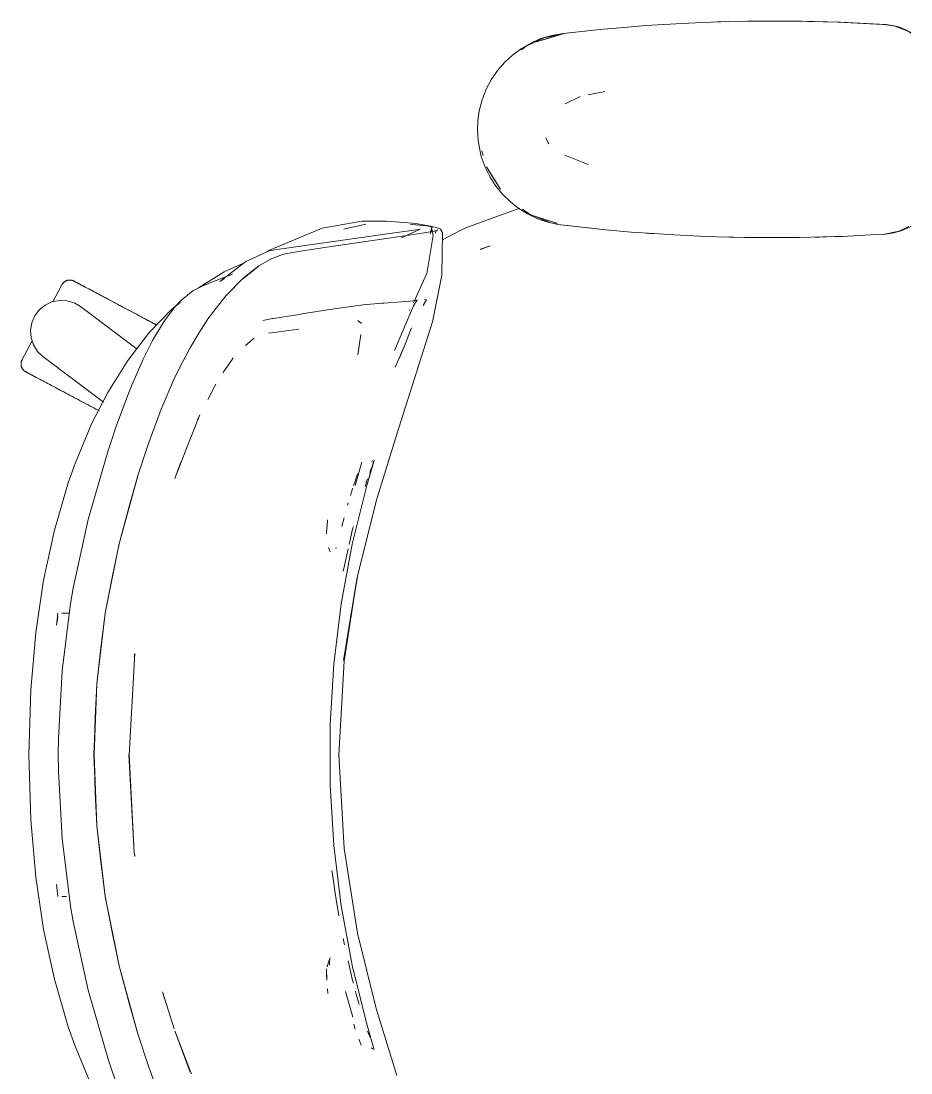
# Model space of a CAD drawing. Header units: millimetres. Extents: x 155927 to 317870, y -36033 to 97293.
# Drawn here: x 213213.3 to 213611.6, y 19080.5 to 19551.3 of the extents above; entities that cross this region are included whole.
import ezdxf

# ---------------------------------------------------------------- set-up
doc = ezdxf.new("R2010")
doc.units = ezdxf.units.MM
doc.header["$MEASUREMENT"] = 0
doc.layers.add('G-IMPT', color=8, linetype='CONTINUOUS', lineweight=9)
doc.layers.add('I-FURN', color=8, linetype='CONTINUOUS', lineweight=9)

msp = doc.modelspace()

# ---------------------------------------------------------------- linework, layer by layer
at = {"layer": 'G-IMPT'}
for p, q in [((213498.11, 19549.63), (213512.25, 19550.44)), ((213518.28, 19550.7), (213512.25, 19550.44)), ((213518.28, 19550.7), (213530.04, 19551.09)), ((213523.16, 19550.84), (213525.1, 19550.95)), ((213525.1, 19550.95), (213526.6, 19550.96)), ((213538.45, 19551.25), (213530.04, 19551.09)), ((213538.45, 19551.25), (213549.25, 19551.34)), ((213538.45, 19551.25), (213558.64, 19551.3)), ((213538.45, 19551.25), (213568.47, 19551.14)), ((213568.47, 19551.14), (213549.25, 19551.34)), ((213558.64, 19551.3), (213568.47, 19551.14)), ((213558.64, 19551.3), (213580.04, 19550.79)), ((213558.64, 19551.3), (213578.83, 19550.83)), ((213558.64, 19551.26), (213560.68, 19551.28)), ((213560.68, 19551.28), (213562.59, 19551.21)), ((213568.47, 19551.14), (213580.04, 19550.79)), ((213580.04, 19550.79), (213578.83, 19550.83)), ((213578.83, 19550.83), (213600.61, 19549.75)), ((213578.83, 19550.83), (213599, 19549.86)), ((213580.04, 19550.79), (213600.61, 19549.75)), ((213456.43, 19545.81), (213443.97, 19541.98)), ((213447.46, 19543.77), (213455.86, 19545.68)), ((213455.91, 19545.81), (213450.87, 19544.91)), ((213456.43, 19545.81), (213453.11, 19544.89)), ((213473.84, 19547.71), (213455.91, 19545.81)), ((213477.97, 19548.06), (213473.84, 19547.71)), ((213493.03, 19549.31), (213477.97, 19548.06)), ((213484.84, 19548.66), (213483.17, 19548.49)), ((213493.03, 19549.31), (213498.11, 19549.63)), ((213600.61, 19549.75), (213599, 19549.86)), ((213600.61, 19549.75), (213602.26, 19549.49)), ((213604.47, 19549.03), (213600.63, 19549.61)), ((213604.65, 19549.05), (213602.26, 19549.49)), ((213604.47, 19549.03), (213610.67, 19546.62)), ((213604.65, 19549.05), (213606, 19548.68)), ((213609.64, 19547.29), (213606, 19548.68)), ((213609.64, 19547.29), (213611.64, 19546.15)), ((213610.67, 19546.62), (213611.64, 19545.9)), ((213441.77, 19541.64), (213437.33, 19539.12)), ((213447.46, 19543.77), (213439.39, 19540.03)), ((213441.77, 19541.64), (213446.01, 19543.45)), ((213443.97, 19541.98), (213453.11, 19544.89)), ((213446.01, 19543.45), (213450.87, 19544.91)), ((213433.24, 19536.13), (213429.81, 19532.96)), ((213433.24, 19536.13), (213437.33, 19539.12)), ((213437.29, 19538.43), (213439.39, 19540.03)), ((213426.48, 19529.13), (213429.81, 19532.96)), ((213423.65, 19524.96), (213426.48, 19529.13)), ((213423.65, 19524.96), (213421.46, 19520.8)), ((213421.46, 19520.8), (213419.63, 19516.09)), ((213456.8, 19514.24), (213463.58, 19517.5)), ((213474.63, 19519.84), (213467.19, 19518.27)), ((213418.37, 19511.22), (213419.63, 19516.09)), ((213418.37, 19511.22), (213417.72, 19506.71)), ((213417.55, 19502.86), (213417.72, 19506.71)), ((213417.55, 19502.86), (213417.85, 19497.82)), ((213448.16, 19499.03), (213449.18, 19496.81)), ((213417.85, 19497.82), (213418.73, 19492.87)), ((213449.18, 19496.81), (213449.48, 19496.36)), ((213418.73, 19492.87), (213419.29, 19490.74)), ((213421, 19485.97), (213419.29, 19490.74)), ((213420.09, 19491.18), (213419.47, 19493.21)), ((213467.13, 19487.14), (213456.7, 19491.28)), ((213421, 19485.97), (213423.24, 19481.46)), ((213421.65, 19486.07), (213423.81, 19482.39)), ((213421.65, 19486.07), (213427.97, 19476.12)), ((213423.24, 19481.46), (213425.51, 19477.91)), ((213423.81, 19482.39), (213427.97, 19476.12)), ((213428.7, 19473.94), (213425.51, 19477.91)), ((213428.7, 19473.94), (213432.3, 19470.39)), ((213432.3, 19470.39), (213435.61, 19467.76)), ((213436.5, 19467.65), (213417.57, 19460.7)), ((213439.94, 19465.03), (213435.61, 19467.76)), ((213441.26, 19464.64), (213437.68, 19467.06)), ((213365.79, 19461.8), (213348.09, 19458.56)), ((213365.79, 19461.8), (213372.75, 19461.83)), ((213372.75, 19461.83), (213376.92, 19461.83)), ((213380.88, 19461.49), (213376.92, 19461.83)), ((213390.2, 19460.68), (213380.88, 19461.49)), ((213390.2, 19460.68), (213390.67, 19460.64)), ((213390.67, 19460.64), (213394.92, 19459.83)), ((213417.57, 19460.7), (213411.59, 19458.51)), ((213439.94, 19465.03), (213444.52, 19462.84)), ((213441.26, 19464.64), (213443.97, 19463.74)), ((213441.26, 19464.64), (213453.11, 19460.82)), ((213450.48, 19461.03), (213442.3, 19464.23)), ((213443.97, 19463.74), (213453.11, 19460.82)), ((213444.52, 19462.84), (213448.65, 19461.4)), ((213453.61, 19460.24), (213448.65, 19461.4)), ((213453.53, 19460.46), (213450.48, 19461.03)), ((213340.87, 19455.58), (213344.23, 19456.97)), ((213348.09, 19458.56), (213344.23, 19456.97)), ((213358.34, 19458.35), (213357.77, 19458.19)), ((213367.65, 19460.39), (213358.34, 19458.35)), ((213374.07, 19455.62), (213384.73, 19457.06)), ((213391.91, 19458.25), (213383.51, 19454.26)), ((213386.03, 19457.27), (213384.73, 19457.06)), ((213392.88, 19456.34), (213385.03, 19455.23)), ((213386.03, 19457.27), (213391.05, 19458.1)), ((213390.04, 19460.16), (213387.45, 19460.38)), ((213394.72, 19459.65), (213390.04, 19460.16)), ((213391.91, 19458.25), (213391.05, 19458.1)), ((213399.15, 19457.45), (213392.88, 19456.34)), ((213395.34, 19459.57), (213394.72, 19459.65)), ((213394.92, 19459.83), (213397.25, 19459.39)), ((213395.34, 19459.57), (213398.62, 19459.04)), ((213396.52, 19456.11), (213397.25, 19459.39)), ((213396.52, 19456.11), (213397.01, 19458.98)), ((213397.01, 19458.98), (213397.7, 19455.39)), ((213398.53, 19457.28), (213399.63, 19457.84)), ((213398.53, 19457.28), (213399.15, 19457.45)), ((213400.48, 19458.48), (213398.62, 19459.04)), ((213398.73, 19456.4), (213398.8, 19456.9)), ((213399.13, 19457.44), (213398.8, 19456.9)), ((213399.13, 19457.44), (213399.63, 19457.84)), ((213400.48, 19458.48), (213401.02, 19458.16)), ((213401.02, 19458.16), (213401.39, 19457.67)), ((213402, 19456.63), (213401.39, 19457.67)), ((213401.52, 19457.05), (213401.39, 19457.67)), ((213401.39, 19457.67), (213401.41, 19457.59)), ((213401.52, 19457.05), (213401.41, 19457.59)), ((213401.61, 19437.65), (213402, 19456.63)), ((213401.93, 19453.44), (213409.83, 19457.59)), ((213409.83, 19457.59), (213411.59, 19458.51)), ((213453.61, 19460.24), (213476.56, 19457.79)), ((213453.61, 19460.24), (213456.43, 19459.91)), ((213453.61, 19460.24), (213475.05, 19457.89)), ((213457.94, 19459.77), (213456.43, 19459.91)), ((213476.56, 19457.79), (213456.43, 19459.91)), ((213475.05, 19457.89), (213486.44, 19456.9)), ((213496.73, 19456.17), (213486.44, 19456.9)), ((213494.69, 19456.31), (213493.27, 19456.44)), ((213494.69, 19456.31), (213496.59, 19456.22)), ((213496.73, 19456.17), (213505.6, 19455.61)), ((213593.56, 19455.58), (213599.23, 19455.86)), ((213606.35, 19457.23), (213599, 19455.86)), ((213599.23, 19455.86), (213603.24, 19456.36)), ((213603.24, 19456.36), (213607.19, 19457.42)), ((213610.61, 19459.33), (213606.35, 19457.23)), ((213611.52, 19459.41), (213607.19, 19457.42)), ((213611.52, 19459.41), (213611.64, 19459.49)), ((213324.42, 19448.78), (213340.87, 19455.58)), ((213374.07, 19455.62), (213326.85, 19448.94)), ((213385.03, 19455.23), (213354.16, 19450.67)), ((213394.98, 19438.35), (213397.7, 19455.39)), ((213516.91, 19455.07), (213505.6, 19455.61)), ((213516.91, 19455.07), (213524.79, 19454.78)), ((213537.09, 19454.49), (213524.79, 19454.78)), ((213528.66, 19454.7), (213530.32, 19454.62)), ((213530.32, 19454.62), (213532.4, 19454.62)), ((213537.09, 19454.49), (213542.57, 19454.41)), ((213557.28, 19454.41), (213542.57, 19454.41)), ((213561.79, 19454.46), (213557.28, 19454.41)), ((213561.79, 19454.46), (213577.46, 19454.84)), ((213568.52, 19454.63), (213570.73, 19454.63)), ((213574.04, 19454.78), (213570.73, 19454.63)), ((213577.46, 19454.84), (213581, 19454.96)), ((213593.56, 19455.58), (213581, 19454.96)), ((213320.49, 19446.73), (213313.97, 19443.69)), ((213320.49, 19446.73), (213323.86, 19448.3)), ((213323.25, 19448.01), (213324.42, 19448.78)), ((213326.85, 19448.94), (213323.86, 19448.3)), ((213330.72, 19446.98), (213325.93, 19445.23)), ((213330.72, 19446.98), (213338.39, 19448.28)), ((213354.16, 19450.67), (213338.39, 19448.28)), ((213418.87, 19449.11), (213423.33, 19450.74)), ((213418.87, 19449.11), (213419.45, 19449.36)), ((213423.33, 19450.74), (213419.45, 19449.36)), ((213302.27, 19434.75), (213313.97, 19443.69)), ((213312.78, 19443.02), (213304.15, 19439.04)), ((213319.67, 19441.72), (213312.7, 19436.31)), ((213319.67, 19441.72), (213325.5, 19445.01)), ((213325.5, 19445.01), (213325.93, 19445.23)), ((213304.15, 19439.04), (213292.71, 19431.92)), ((213307.92, 19437.98), (213296.02, 19433.47)), ((213312.5, 19436), (213319.44, 19441.4)), ((213312.5, 19436), (213316.07, 19438.81)), ((213319.44, 19441.4), (213316.07, 19438.81)), ((213394.98, 19438.35), (213388.99, 19425.17)), ((213401.61, 19437.65), (213397.42, 19416.69)), ((213291.35, 19431.22), (213293.79, 19432.4)), ((213293.79, 19432.4), (213296.02, 19433.47)), ((213302.27, 19434.75), (213304.3, 19435.91)), ((213304.97, 19428.4), (213312.7, 19436.31)), ((213290.21, 19430.61), (213285.35, 19426.75)), ((213290.21, 19430.61), (213291.35, 19431.22)), ((213304.97, 19428.4), (213296.95, 19417.97)), ((213282.46, 19423.72), (213277.74, 19417.59)), ((213280.79, 19422.3), (213284.46, 19425.3)), ((213285.35, 19426.75), (213282.46, 19423.72)), ((213352.33, 19422.33), (213366.4, 19424.36)), ((213366.48, 19424.37), (213366.4, 19424.36)), ((213366.48, 19424.37), (213374.72, 19424.99)), ((213374.72, 19424.99), (213375.71, 19425.07)), ((213375.71, 19425.07), (213383.57, 19425.63)), ((213388.88, 19423.85), (213380.44, 19403.87)), ((213383.57, 19425.63), (213387.44, 19425.92)), ((213387.52, 19425.93), (213387.44, 19425.92)), ((213387.52, 19425.93), (213389.9, 19426.22)), ((213390.64, 19426.52), (213388.88, 19423.85)), ((213389.91, 19426.23), (213389.9, 19426.22)), ((213389.91, 19426.23), (213390.64, 19426.52)), ((213393.25, 19424.06), (213394.78, 19426.54)), ((213394.84, 19426.52), (213393.25, 19424.06)), ((213394.78, 19426.54), (213393.29, 19424.07)), ((213393.91, 19426.82), (213394.78, 19426.54)), ((213394.84, 19426.52), (213394.78, 19426.54)), ((213280.79, 19422.3), (213270.83, 19412.01)), ((213323.68, 19417.75), (213325.66, 19418.17)), ((213326.13, 19418.24), (213325.66, 19418.17)), ((213337.85, 19420.04), (213326.13, 19418.24)), ((213337.85, 19420.04), (213338.46, 19420.14)), ((213338.97, 19420.22), (213338.46, 19420.14)), ((213352.33, 19422.33), (213338.97, 19420.22)), ((213387.42, 19422.13), (213386.99, 19421.86)), ((213272.14, 19408.3), (213276.88, 19416.3)), ((213277.74, 19417.59), (213276.88, 19416.3)), ((213292.9, 19411.61), (213296.78, 19417.71)), ((213296.78, 19417.71), (213296.95, 19417.97)), ((213321.51, 19417.29), (213323.68, 19417.75)), ((213365.74, 19415.99), (213364.1, 19417.26)), ((213381.43, 19366.45), (213397.42, 19416.69)), ((213384.74, 19405.51), (213387.99, 19413.98)), ((213261.02, 19399.41), (213270.83, 19412.01)), ((213292.9, 19411.61), (213289.13, 19405.39)), ((213313.7, 19406.08), (213317.6, 19409.42)), ((213337.55, 19413.36), (213324.2, 19411.58)), ((213324.2, 19411.58), (213324.67, 19411.73)), ((213365.39, 19411.04), (213363.99, 19401.87)), ((213365.39, 19411.04), (213365.34, 19410.69)), ((213271.84, 19407.71), (213267.84, 19399.69)), ((213271.84, 19407.71), (213272.14, 19408.3)), ((213285.56, 19398.6), (213289.13, 19405.39)), ((213382.72, 19400.61), (213384.74, 19405.71)), ((213384.74, 19405.51), (213382.72, 19400.61)), ((213384.74, 19405.71), (213383.14, 19401.67)), ((213252.05, 19385.11), (213261.02, 19399.41)), ((213267.62, 19399.25), (213267.84, 19399.69)), ((213307.42, 19399.45), (213303.93, 19394.32)), ((213307.42, 19399.45), (213308.17, 19400.55)), ((213383.71, 19403.13), (213380.67, 19396.41)), ((213267.62, 19399.25), (213262.85, 19388.29)), ((213285.56, 19398.6), (213282.17, 19391.87)), ((213275.99, 19377.64), (213282.17, 19391.87)), ((213303.93, 19394.32), (213303.54, 19393.74)), ((213262.85, 19388.29), (213261.37, 19384.61)), ((213300.4, 19388.84), (213296.86, 19381.87)), ((213244.96, 19371.34), (213252.05, 19385.11)), ((213255.77, 19369.54), (213261.37, 19384.61)), ((213270.54, 19362.76), (213275.99, 19377.64)), ((213237.44, 19353.36), (213244.96, 19371.34)), ((213289.5, 19365.68), (213293.23, 19375.01)), ((213293.23, 19375.01), (213292.23, 19372.76)), ((213255.77, 19369.54), (213253.42, 19362.72)), ((213372.24, 19336.48), (213381.43, 19366.45)), ((213252.23, 19359.11), (213253.42, 19362.72)), ((213270.54, 19362.76), (213265.53, 19347.85)), ((213282.13, 19346.51), (213288.84, 19363.95)), ((213288.84, 19363.95), (213289.5, 19365.68)), ((213252.23, 19359.11), (213243.29, 19328.29)), ((213237.44, 19353.36), (213234.36, 19344.63)), ((213282.13, 19346.51), (213284.85, 19353.94)), ((213362.82, 19343.42), (213365.86, 19353.85)), ((213368.02, 19343.43), (213371.28, 19354.65)), ((213368.02, 19343.43), (213371.13, 19354.25)), ((213368.02, 19343.43), (213371.08, 19353.96)), ((213370.19, 19354.11), (213370.81, 19354.5)), ((213370.19, 19354.11), (213370.41, 19354.26)), ((213371.08, 19353.96), (213371.13, 19354.25)), ((213371.28, 19354.65), (213371.15, 19354.89)), ((213257.14, 19317.35), (213265.53, 19347.85)), ((213257.14, 19317.35), (213265.57, 19347.76)), ((213261.8, 19334.59), (213265.57, 19347.76)), ((213363.95, 19348.6), (213363.18, 19346.44)), ((213369.39, 19349.2), (213369.74, 19350.18)), ((213369.74, 19350.18), (213370.14, 19351.25)), ((213234.36, 19344.63), (213228.19, 19323.39)), ((213361.47, 19317.11), (213368.02, 19343.43)), ((213362.93, 19345.72), (213362.16, 19343.42)), ((213362.93, 19345.72), (213363.18, 19346.44)), ((213367.39, 19343.42), (213367.24, 19342.97)), ((213367.39, 19343.42), (213368.12, 19345.65)), ((213368.41, 19346.45), (213368.12, 19345.65)), ((213361.53, 19341.5), (213360.75, 19339.01)), ((213361.78, 19342.29), (213361.53, 19341.5)), ((213261.8, 19334.59), (213257.14, 19317.35)), ((213359.76, 19335.72), (213359.42, 19334.6)), ((213372.24, 19336.48), (213363.93, 19302.79)), ((213357.84, 19328.93), (213356.85, 19325.06)), ((213357.84, 19328.93), (213357.45, 19327.4)), ((213236.62, 19297.5), (213243.29, 19328.29)), ((213350.15, 19323.87), (213350.42, 19327.57)), ((213350.42, 19327.57), (213350.46, 19328.05)), ((213361.7, 19323.84), (213362.04, 19325.13)), ((213228.19, 19323.39), (213223.38, 19301.02)), ((213350.04, 19321.79), (213350.05, 19322.49)), ((213350.15, 19323.87), (213350.05, 19322.49)), ((213360.15, 19317.09), (213361.7, 19323.84)), ((213250.97, 19286.22), (213257.19, 19317.46)), ((213257.19, 19317.46), (213250.97, 19286.3)), ((213257.14, 19317.35), (213254.07, 19302.33)), ((213351.58, 19313.7), (213350.89, 19315.65)), ((213351.58, 19313.7), (213351.4, 19314.56)), ((213354.25, 19315.3), (213354.38, 19315.71)), ((213361.47, 19317.11), (213356.54, 19290.44)), ((213357.99, 19307.7), (213359.69, 19315.12)), ((213357.52, 19305.07), (213357.99, 19307.7)), ((213219.88, 19277.6), (213223.38, 19301.02)), ((213250.97, 19286.22), (213254.07, 19302.33)), ((213363.93, 19302.79), (213357.67, 19265.05)), ((213357.67, 19265.05), (213363.67, 19302.41)), ((213357.94, 19264.88), (213363.67, 19302.41)), ((213235.44, 19290.58), (213236.62, 19297.5)), ((213229.79, 19286.31), (213229.14, 19280.89)), ((213231.55, 19286.34), (213233.64, 19286.26)), ((213231.55, 19286.34), (213231.66, 19286.33)), ((213231.62, 19260.41), (213235.44, 19290.58)), ((213247.15, 19254.71), (213250.97, 19286.3)), ((213356.54, 19290.44), (213353.24, 19263.52)), ((213229.71, 19284.66), (213229.14, 19280.89)), ((213234.88, 19286.22), (213233.64, 19286.26)), ((213247.18, 19254.67), (213250.97, 19286.22)), ((213249.03, 19270.74), (213250.97, 19286.22)), ((213217.62, 19252.03), (213219.88, 19277.6)), ((213249.03, 19270.74), (213247.18, 19254.67)), ((213261.64, 19222.89), (213264.14, 19268.23)), ((213264.14, 19268.23), (213263.91, 19266.62)), ((213263.91, 19266.62), (213264.14, 19267.92)), ((213264.19, 19268.17), (213264.14, 19267.92)), ((213351.59, 19236.45), (213353.24, 19263.52)), ((213357.94, 19264.88), (213355.58, 19222.89)), ((213230.01, 19230.2), (213231.62, 19260.41)), ((213245.81, 19222.89), (213247.15, 19254.71)), ((213247.18, 19254.67), (213246.04, 19222.89)), ((213247.18, 19254.67), (213246.51, 19239.77)), ((213216.77, 19222.89), (213217.62, 19252.03)), ((213246.51, 19239.77), (213246.04, 19222.89)), ((213351.59, 19209.33), (213351.59, 19236.45)), ((213230.01, 19230.2), (213229.91, 19222.89)), ((213217.62, 19193.75), (213216.77, 19222.89)), ((213230.01, 19215.58), (213229.91, 19222.89)), ((213247.15, 19191.07), (213245.81, 19222.89)), ((213246.51, 19206.01), (213246.04, 19222.89)), ((213247.18, 19191.11), (213246.04, 19222.89)), ((213261.58, 19222.89), (213263.91, 19179.16)), ((213261.64, 19222.89), (213263.91, 19179.16)), ((213357.94, 19180.9), (213355.58, 19222.89)), ((213230.01, 19215.58), (213231.62, 19185.37)), ((213351.59, 19209.33), (213353.24, 19182.26)), ((213246.51, 19206.01), (213247.18, 19191.11)), ((213219.88, 19168.18), (213217.62, 19193.75)), ((213247.15, 19191.07), (213250.97, 19159.48)), ((213247.18, 19191.11), (213250.97, 19159.56)), ((213247.18, 19191.11), (213249.03, 19175.04)), ((213231.62, 19185.37), (213235.44, 19155.21)), ((213263.91, 19179.16), (213264.17, 19177.38)), ((213263.91, 19179.16), (213264.14, 19177.86)), ((213356.54, 19155.34), (213353.24, 19182.26)), ((213363.93, 19142.99), (213357.94, 19180.9)), ((213250.97, 19159.56), (213249.03, 19175.04)), ((213264.19, 19177.61), (213264.14, 19177.86)), ((213352.62, 19169.49), (213352.44, 19171.15)), ((213353.91, 19160.97), (213352.62, 19169.49)), ((213223.38, 19144.76), (213219.88, 19168.18)), ((213229.79, 19159.47), (213229.14, 19164.89)), ((213233.64, 19159.52), (213231.55, 19159.44)), ((213231.55, 19159.44), (213231.66, 19159.45)), ((213257.14, 19128.43), (213250.97, 19159.56)), ((213250.97, 19159.56), (213254.07, 19143.45)), ((213257.14, 19128.43), (213250.97, 19159.48)), ((213353.91, 19160.97), (213354.77, 19155.34)), ((213235.44, 19155.21), (213236.62, 19148.28)), ((213354.77, 19155.34), (213355.01, 19153.72)), ((213361.47, 19128.67), (213356.54, 19155.34)), ((213355.57, 19150.81), (213355.01, 19153.72)), ((213243.29, 19117.5), (213236.62, 19148.28)), ((213228.19, 19122.4), (213223.38, 19144.76)), ((213257.14, 19128.43), (213254.07, 19143.45)), ((213357.49, 19140.71), (213358.03, 19137.89)), ((213363.93, 19142.99), (213372.24, 19109.31)), ((213351.58, 19132.08), (213350.89, 19130.13)), ((213351.36, 19131.03), (213351.33, 19128.73)), ((213351.36, 19131.03), (213351.58, 19132.08)), ((213261.8, 19111.19), (213257.14, 19128.43)), ((213257.14, 19128.43), (213265.53, 19097.93)), ((213257.14, 19128.43), (213265.57, 19098.02)), ((213350.04, 19127.02), (213350.13, 19121.97)), ((213350.04, 19127.02), (213350.05, 19124.24)), ((213350.89, 19130.13), (213350.29, 19127.97)), ((213351.32, 19128.87), (213351.33, 19128.73)), ((213359.69, 19130.66), (213360.15, 19128.69)), ((213361.7, 19121.94), (213360.15, 19128.69)), ((213361.47, 19128.67), (213368.02, 19102.35)), ((213234.36, 19101.15), (213228.19, 19122.4)), ((213350.13, 19121.97), (213350.05, 19124.24)), ((213361.7, 19121.94), (213362.04, 19120.64)), ((213243.29, 19117.5), (213252.23, 19086.67)), ((213350.44, 19118.17), (213350.66, 19116.08)), ((213361.73, 19105.45), (213358.51, 19116.97)), ((213363, 19116.92), (213362.95, 19117.1)), ((213363.32, 19115.78), (213363, 19116.92)), ((213276.59, 19116.75), (213277.67, 19113.31)), ((213276.59, 19116.75), (213281.85, 19100.26)), ((213363.32, 19115.78), (213364.43, 19111.78)), ((213261.8, 19111.19), (213265.57, 19098.02)), ((213364.43, 19111.78), (213364.64, 19111.09)), ((213381.43, 19079.33), (213372.24, 19109.31)), ((213234.36, 19101.15), (213237.44, 19092.42)), ((213282.13, 19099.27), (213288.94, 19080.87)), ((213282.13, 19099.27), (213288.84, 19081.83)), ((213362.17, 19102.36), (213362.9, 19100.15)), ((213368.02, 19102.35), (213371.09, 19091.93)), ((213369.18, 19097.16), (213368.43, 19099.25)), ((213265.53, 19097.93), (213270.54, 19083.02)), ((213364.89, 19094.6), (213364.52, 19095.61)), ((213364.89, 19094.6), (213365.5, 19092.94)), ((213369.18, 19097.16), (213369.42, 19096.5)), ((213237.44, 19092.42), (213244.96, 19074.44)), ((213370.19, 19091.67), (213370.41, 19091.52)), ((213370.19, 19091.67), (213370.81, 19091.29)), ((213371.16, 19091.65), (213371.09, 19091.93)), ((213371.23, 19091.36), (213371.16, 19091.65)), ((213371.2, 19090.9), (213371.28, 19091.13)), ((213371.28, 19091.13), (213371.23, 19091.36)), ((213252.23, 19086.67), (213253.42, 19083.06)), ((213255.83, 19076.13), (213253.42, 19083.06)), ((213275.99, 19068.14), (213270.54, 19083.02)), ((213288.84, 19081.83), (213289.5, 19080.1))]:
    msp.add_line(p, q, dxfattribs=at)
at = {"layer": 'I-FURN'}
for p, q in [((213231.55, 19433.27), (213227.52, 19425.69)), ((213231.55, 19433.27), (213231.63, 19433.41)), ((213231.63, 19433.41), (213231.71, 19433.55)), ((213231.71, 19433.55), (213231.8, 19433.68)), ((213231.8, 19433.68), (213231.9, 19433.81)), ((213231.9, 19433.81), (213232, 19433.94)), ((213232, 19433.94), (213232.1, 19434.06)), ((213232.1, 19434.06), (213232.21, 19434.18)), ((213232.21, 19434.18), (213232.33, 19434.29)), ((213232.33, 19434.29), (213232.45, 19434.4)), ((213232.45, 19434.4), (213232.57, 19434.51)), ((213232.57, 19434.51), (213232.7, 19434.61)), ((213232.7, 19434.61), (213232.83, 19434.7)), ((213232.83, 19434.7), (213232.96, 19434.79)), ((213232.96, 19434.79), (213233.1, 19434.87)), ((213233.1, 19434.87), (213233.24, 19434.95)), ((213233.24, 19434.95), (213233.38, 19435.02)), ((213233.38, 19435.02), (213233.53, 19435.09)), ((213233.53, 19435.09), (213233.68, 19435.15)), ((213233.68, 19435.15), (213233.83, 19435.2)), ((213233.83, 19435.2), (213233.99, 19435.25)), ((213233.99, 19435.25), (213234.14, 19435.29)), ((213234.14, 19435.29), (213234.3, 19435.33)), ((213234.3, 19435.33), (213234.46, 19435.36)), ((213234.46, 19435.36), (213234.62, 19435.38)), ((213234.62, 19435.38), (213234.78, 19435.39)), ((213234.78, 19435.39), (213234.94, 19435.4)), ((213234.94, 19435.4), (213235.1, 19435.41)), ((213235.1, 19435.41), (213235.26, 19435.41)), ((213235.26, 19435.41), (213235.42, 19435.4)), ((213235.42, 19435.4), (213235.58, 19435.38)), ((213235.58, 19435.38), (213235.74, 19435.36)), ((213235.74, 19435.36), (213235.9, 19435.33)), ((213235.9, 19435.33), (213236.06, 19435.29)), ((213236.06, 19435.29), (213236.21, 19435.25)), ((213236.21, 19435.25), (213236.37, 19435.21)), ((213236.37, 19435.21), (213236.52, 19435.15)), ((213236.52, 19435.15), (213236.67, 19435.09)), ((213236.67, 19435.09), (213236.82, 19435.03)), ((213236.82, 19435.03), (213236.96, 19434.96)), ((213236.96, 19434.96), (213237, 19434.94)), ((213237, 19434.94), (213237.02, 19434.93)), ((213237.01, 19434.93), (213237, 19434.94)), ((213237.05, 19434.91), (213237.01, 19434.93)), ((213237.02, 19434.93), (213237.08, 19434.89)), ((213237.13, 19434.87), (213237.05, 19434.91)), ((213237.08, 19434.89), (213237.18, 19434.84)), ((213237.25, 19434.8), (213237.13, 19434.87)), ((213237.18, 19434.84), (213237.32, 19434.77)), ((213237.41, 19434.72), (213237.25, 19434.8)), ((213237.32, 19434.77), (213237.5, 19434.67)), ((213237.62, 19434.61), (213237.41, 19434.72)), ((213237.5, 19434.67), (213237.72, 19434.55)), ((213237.86, 19434.48), (213237.62, 19434.61)), ((213237.72, 19434.55), (213237.98, 19434.42)), ((213238.14, 19434.33), (213237.86, 19434.48)), ((213237.98, 19434.42), (213238.28, 19434.26)), ((213238.45, 19434.16), (213238.14, 19434.33)), ((213238.28, 19434.26), (213238.61, 19434.08)), ((213238.81, 19433.97), (213238.45, 19434.16)), ((213238.61, 19434.08), (213238.99, 19433.88)), ((213239.2, 19433.77), (213238.81, 19433.97)), ((213238.99, 19433.88), (213239.4, 19433.66)), ((213239.63, 19433.54), (213239.2, 19433.77)), ((213239.4, 19433.66), (213239.84, 19433.43)), ((213240.1, 19433.29), (213239.63, 19433.54)), ((213239.84, 19433.43), (213240.32, 19433.17)), ((213240.6, 19433.02), (213240.1, 19433.29)), ((213240.32, 19433.17), (213240.84, 19432.89)), ((213241.13, 19432.74), (213240.6, 19433.02)), ((213240.84, 19432.89), (213241.39, 19432.6)), ((213241.7, 19432.44), (213241.13, 19432.74)), ((213241.39, 19432.6), (213241.98, 19432.29)), ((213242.3, 19432.12), (213241.7, 19432.44)), ((213242.94, 19431.78), (213242.3, 19432.12)), ((213243.6, 19431.43), (213242.94, 19431.78)), ((213244.3, 19431.06), (213243.6, 19431.43)), ((213245.02, 19430.67), (213244.3, 19431.06)), ((213245.77, 19430.27), (213245.02, 19430.67)), ((213246.54, 19429.86), (213245.77, 19430.27)), ((213247.35, 19429.44), (213246.54, 19429.86)), ((213248.17, 19429), (213247.35, 19429.44)), ((213247.72, 19429.24), (213248.56, 19428.79)), ((213249.02, 19428.55), (213248.17, 19429)), ((213248.56, 19428.79), (213249.41, 19428.34)), ((213249.88, 19428.09), (213249.02, 19428.55)), ((213249.41, 19428.34), (213250.29, 19427.87)), ((213250.77, 19427.61), (213249.88, 19428.09)), ((213250.29, 19427.87), (213251.19, 19427.39)), ((213251.68, 19427.13), (213250.77, 19427.61)), ((213221.4, 19422.02), (213224.01, 19424.15)), ((213224.01, 19424.15), (213227.06, 19425.59)), ((213227.06, 19425.59), (213230.37, 19426.26)), ((213230.37, 19426.26), (213233.74, 19426.12)), ((213233.74, 19426.12), (213236.98, 19425.18)), ((213236.98, 19425.18), (213239.9, 19423.49)), ((213239.9, 19423.49), (213265.21, 19404.41)), ((213251.19, 19427.39), (213252.1, 19426.91)), ((213252.6, 19426.64), (213251.68, 19427.13)), ((213252.1, 19426.91), (213253.03, 19426.41)), ((213253.54, 19426.14), (213252.6, 19426.64)), ((213253.03, 19426.41), (213253.97, 19425.91)), ((213254.49, 19425.64), (213253.54, 19426.14)), ((213253.97, 19425.91), (213254.93, 19425.4)), ((213255.45, 19425.13), (213254.49, 19425.64)), ((213254.93, 19425.4), (213255.9, 19424.89)), ((213256.43, 19424.61), (213255.45, 19425.13)), ((213255.9, 19424.89), (213256.88, 19424.37)), ((213257.41, 19424.08), (213256.43, 19424.61)), ((213256.88, 19424.37), (213257.87, 19423.84)), ((213258.4, 19423.56), (213257.41, 19424.08)), ((213257.87, 19423.84), (213258.86, 19423.31)), ((213259.4, 19423.03), (213258.4, 19423.56)), ((213258.86, 19423.31), (213259.86, 19422.78)), ((213260.4, 19422.49), (213259.4, 19423.03)), ((213218.04, 19416.23), (213219.37, 19419.33)), ((213219.37, 19419.33), (213221.4, 19422.02)), ((213259.86, 19422.78), (213260.86, 19422.25)), ((213261.4, 19421.96), (213260.4, 19422.49)), ((213260.86, 19422.25), (213261.87, 19421.71)), ((213262.41, 19421.43), (213261.4, 19421.96)), ((213261.87, 19421.71), (213262.87, 19421.18)), ((213263.41, 19420.89), (213262.41, 19421.43)), ((213262.87, 19421.18), (213263.88, 19420.65)), ((213264.42, 19420.36), (213263.41, 19420.89)), ((213263.88, 19420.65), (213264.88, 19420.11)), ((213265.42, 19419.83), (213264.42, 19420.36)), ((213264.88, 19420.11), (213265.88, 19419.58)), ((213266.41, 19419.3), (213265.42, 19419.83)), ((213265.88, 19419.58), (213266.87, 19419.06)), ((213267.4, 19418.77), (213266.41, 19419.3)), ((213266.87, 19419.06), (213267.85, 19418.53)), ((213268.38, 19418.25), (213267.4, 19418.77)), ((213267.85, 19418.53), (213268.82, 19418.02)), ((213269.35, 19417.74), (213268.38, 19418.25)), ((213217.49, 19412.9), (213218.04, 19416.23)), ((213268.82, 19418.02), (213269.79, 19417.5)), ((213270.3, 19417.23), (213269.35, 19417.74)), ((213269.79, 19417.5), (213270.74, 19417)), ((213271.25, 19416.73), (213270.3, 19417.23)), ((213270.74, 19417), (213271.68, 19416.5)), ((213272.18, 19416.23), (213271.25, 19416.73)), ((213271.68, 19416.5), (213272.6, 19416.01)), ((213273.09, 19415.75), (213272.18, 19416.23)), ((213272.6, 19416.01), (213273.46, 19415.55)), ((213273.99, 19415.27), (213273.09, 19415.75)), ((213217.76, 19409.53), (213217.49, 19412.9)), ((213218.82, 19406.33), (213217.76, 19409.53)), ((213218.21, 19408.18), (213213.74, 19399.77)), ((213220.62, 19403.48), (213218.82, 19406.33)), ((213213.52, 19399.29), (213213.58, 19399.44)), ((213213.58, 19399.44), (213213.65, 19399.59)), ((213213.65, 19399.59), (213213.72, 19399.73)), ((213213.72, 19399.73), (213213.74, 19399.77)), ((213223.05, 19401.14), (213220.62, 19403.48)), ((213250.12, 19380.74), (213223.05, 19401.14)), ((213213.27, 19398.03), (213213.28, 19398.19)), ((213213.27, 19397.87), (213213.27, 19398.03)), ((213213.27, 19397.71), (213213.27, 19397.87)), ((213213.28, 19397.55), (213213.27, 19397.71)), ((213213.28, 19398.19), (213213.3, 19398.35)), ((213213.3, 19397.39), (213213.28, 19397.55)), ((213213.3, 19398.35), (213213.32, 19398.51)), ((213213.32, 19397.23), (213213.3, 19397.39)), ((213213.32, 19398.51), (213213.35, 19398.67)), ((213213.35, 19397.07), (213213.32, 19397.23)), ((213213.35, 19398.67), (213213.38, 19398.83)), ((213213.39, 19396.91), (213213.35, 19397.07)), ((213213.38, 19398.83), (213213.42, 19398.98)), ((213213.43, 19396.76), (213213.39, 19396.91)), ((213213.42, 19398.98), (213213.47, 19399.14)), ((213213.47, 19396.6), (213213.43, 19396.76)), ((213213.47, 19399.14), (213213.52, 19399.29)), ((213213.53, 19396.45), (213213.47, 19396.6)), ((213213.59, 19396.3), (213213.53, 19396.45)), ((213213.66, 19396.15), (213213.59, 19396.3)), ((213213.73, 19396.01), (213213.66, 19396.15)), ((213213.8, 19395.87), (213213.73, 19396.01)), ((213213.89, 19395.73), (213213.8, 19395.87)), ((213213.98, 19395.6), (213213.89, 19395.73)), ((213214.07, 19395.47), (213213.98, 19395.6)), ((213214.17, 19395.34), (213214.07, 19395.47)), ((213214.27, 19395.22), (213214.17, 19395.34)), ((213214.38, 19395.1), (213214.27, 19395.22)), ((213214.5, 19394.98), (213214.38, 19395.1)), ((213214.61, 19394.87), (213214.5, 19394.98)), ((213214.74, 19394.77), (213214.61, 19394.87)), ((213214.86, 19394.67), (213214.74, 19394.77)), ((213214.99, 19394.57), (213214.86, 19394.67)), ((213215.13, 19394.48), (213214.99, 19394.57)), ((213215.26, 19394.4), (213215.13, 19394.48)), ((213215.41, 19394.32), (213215.26, 19394.4)), ((213215.45, 19394.3), (213215.41, 19394.32)), ((213215.41, 19394.32), (213215.41, 19394.32)), ((213215.41, 19394.32), (213215.43, 19394.31)), ((213215.43, 19394.31), (213215.49, 19394.28)), ((213215.54, 19394.25), (213215.45, 19394.3)), ((213215.49, 19394.28), (213215.59, 19394.22)), ((213215.66, 19394.19), (213215.54, 19394.25)), ((213215.59, 19394.22), (213215.73, 19394.15)), ((213215.82, 19394.1), (213215.66, 19394.19)), ((213215.73, 19394.15), (213215.91, 19394.05)), ((213216.02, 19393.99), (213215.82, 19394.1)), ((213215.91, 19394.05), (213216.13, 19393.94)), ((213216.26, 19393.87), (213216.02, 19393.99)), ((213216.13, 19393.94), (213216.38, 19393.8)), ((213216.54, 19393.72), (213216.26, 19393.87)), ((213216.38, 19393.8), (213216.68, 19393.64)), ((213216.86, 19393.55), (213216.54, 19393.72)), ((213216.68, 19393.64), (213217.02, 19393.46)), ((213217.21, 19393.36), (213216.86, 19393.55)), ((213217.02, 19393.46), (213217.39, 19393.27)), ((213217.61, 19393.15), (213217.21, 19393.36)), ((213217.39, 19393.27), (213217.8, 19393.05)), ((213218.04, 19392.92), (213217.61, 19393.15)), ((213217.8, 19393.05), (213218.25, 19392.81)), ((213218.5, 19392.67), (213218.04, 19392.92)), ((213218.25, 19392.81), (213218.73, 19392.55)), ((213219, 19392.41), (213218.5, 19392.67)), ((213218.73, 19392.55), (213219.25, 19392.28)), ((213219.54, 19392.12), (213219, 19392.41)), ((213219.25, 19392.28), (213219.8, 19391.99)), ((213220.11, 19391.82), (213219.54, 19392.12)), ((213219.8, 19391.99), (213220.38, 19391.68)), ((213220.38, 19391.68), (213221, 19391.35)), ((213221, 19391.35), (213221.64, 19391)), ((213221.64, 19391), (213222.32, 19390.64)), ((213222.32, 19390.64), (213223.03, 19390.27)), ((213223.03, 19390.27), (213223.76, 19389.88)), ((213223.76, 19389.88), (213224.53, 19389.47)), ((213224.53, 19389.47), (213225.31, 19389.05)), ((213225.31, 19389.05), (213226.13, 19388.62)), ((213226.13, 19388.62), (213226.96, 19388.18)), ((213226.96, 19388.18), (213227.82, 19387.72)), ((213227.82, 19387.72), (213228.7, 19387.25)), ((213228.7, 19387.25), (213229.59, 19386.78)), ((213230.08, 19386.52), (213229.18, 19387)), ((213229.59, 19386.78), (213230.5, 19386.29)), ((213231, 19386.03), (213230.08, 19386.52)), ((213230.5, 19386.29), (213231.43, 19385.8)), ((213231.94, 19385.53), (213231, 19386.03)), ((213231.43, 19385.8), (213232.38, 19385.3)), ((213232.89, 19385.02), (213231.94, 19385.53)), ((213232.38, 19385.3), (213233.34, 19384.79)), ((213233.86, 19384.51), (213232.89, 19385.02)), ((213233.34, 19384.79), (213234.3, 19384.27)), ((213234.83, 19383.99), (213233.86, 19384.51)), ((213234.3, 19384.27), (213235.28, 19383.75)), ((213235.82, 19383.47), (213234.83, 19383.99)), ((213235.28, 19383.75), (213236.27, 19383.23)), ((213236.81, 19382.94), (213235.82, 19383.47)), ((213236.27, 19383.23), (213237.26, 19382.7)), ((213237.8, 19382.41), (213236.81, 19382.94)), ((213237.26, 19382.7), (213238.26, 19382.17)), ((213238.8, 19381.88), (213237.8, 19382.41)), ((213238.26, 19382.17), (213239.27, 19381.63)), ((213239.81, 19381.35), (213238.8, 19381.88)), ((213239.27, 19381.63), (213240.27, 19381.1)), ((213240.81, 19380.81), (213239.81, 19381.35)), ((213240.27, 19381.1), (213241.28, 19380.56)), ((213241.82, 19380.28), (213240.81, 19380.81)), ((213241.28, 19380.56), (213242.28, 19380.03)), ((213242.82, 19379.74), (213241.82, 19380.28)), ((213242.28, 19380.03), (213243.28, 19379.5)), ((213243.82, 19379.21), (213242.82, 19379.74)), ((213243.28, 19379.5), (213244.28, 19378.97)), ((213244.82, 19378.68), (213243.82, 19379.21)), ((213244.28, 19378.97), (213245.27, 19378.44)), ((213245.8, 19378.16), (213244.82, 19378.68)), ((213245.27, 19378.44), (213246.25, 19377.92)), ((213246.78, 19377.64), (213245.8, 19378.16)), ((213246.25, 19377.92), (213247.23, 19377.4)), ((213247.75, 19377.12), (213246.78, 19377.64)), ((213247.23, 19377.4), (213248.19, 19376.89))]:
    msp.add_line(p, q, dxfattribs=at)

doc.saveas('drawing.dxf')
